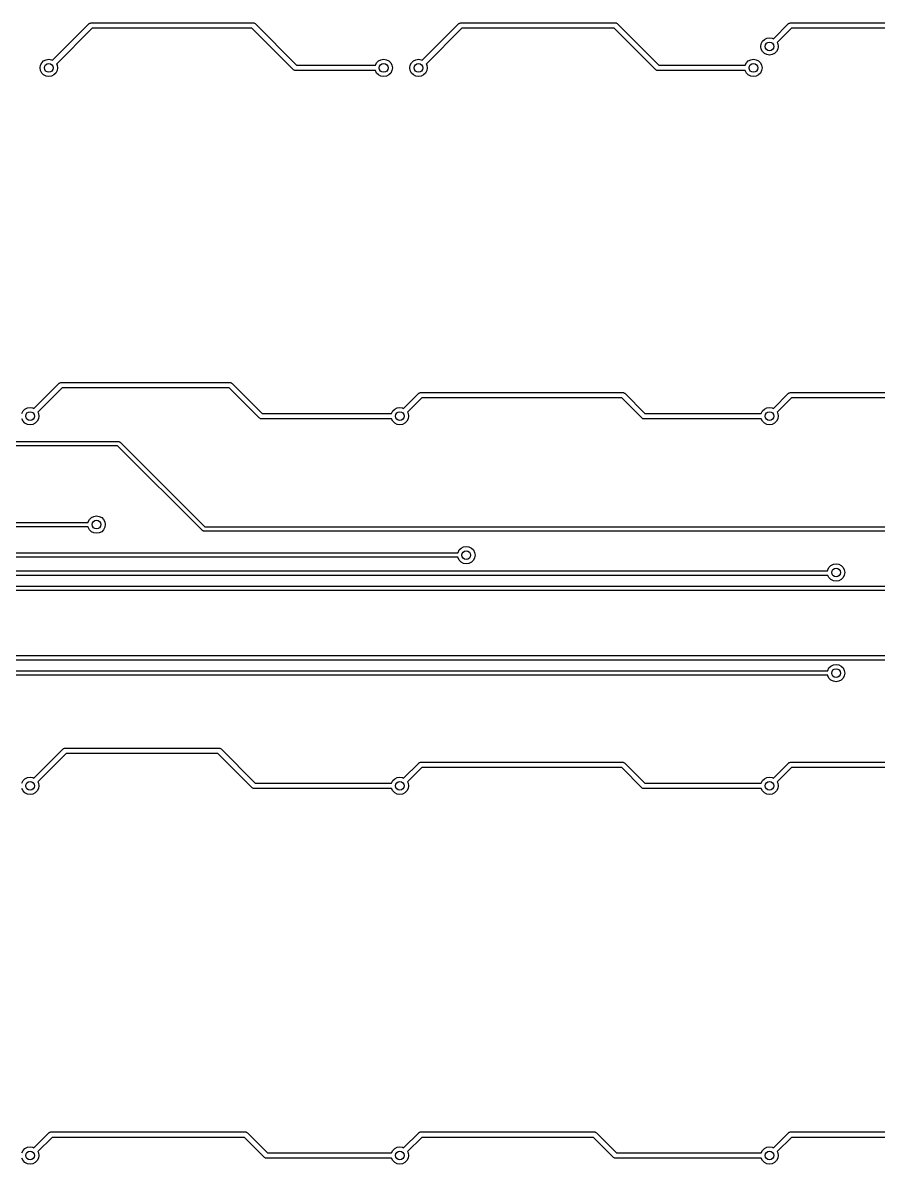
# Model space of a CAD drawing. Extents: x 3.47 to 9.53, y -3.06 to -0.6.
# Drawn here: x 5.481 to 7.029, y -3.055 to -0.989 of the extents above; entities that cross this region are included whole.
import ezdxf

# ---------------------------------------------------------------- set-up
doc = ezdxf.new("R2010")
doc.units = 0
doc.header["$MEASUREMENT"] = 0
doc.layers.add('BLACK', color=7, linetype='CONTINUOUS')

msp = doc.modelspace()

# ---------------------------------------------------------------- linework, layer by layer
at = {"layer": 'BLACK', "linetype": 'CONTINUOUS'}
for p, q in [((5.53451, -1.05695), (5.60083, -0.990633)), ((5.60083, -0.990633), (5.60153, -0.990109)), ((5.60153, -0.990109), (5.60165, -0.989972)), ((5.60165, -0.989972), (5.60176, -0.98994)), ((5.60176, -0.98994), (5.60196, -0.989788)), ((5.60196, -0.989788), (5.60315, -0.989533)), ((5.60315, -0.989533), (5.60431, -0.989192)), ((5.60431, -0.989192), (5.89748, -0.989192)), ((5.89748, -0.989192), (5.89835, -0.989317)), ((5.89835, -0.989317), (5.89853, -0.989305)), ((5.89853, -0.989305), (5.89863, -0.989358)), ((5.89863, -0.989358), (5.89888, -0.989394)), ((5.89888, -0.989394), (5.8999, -0.990052)), ((5.8999, -0.990052), (5.90096, -0.990633)), ((5.90096, -0.990633), (5.97628, -1.06594)), ((6.2038, -1.05695), (6.27012, -0.990633)), ((6.27012, -0.990633), (6.27083, -0.990109)), ((6.27083, -0.990109), (6.27094, -0.989972)), ((6.27094, -0.989972), (6.27105, -0.98994)), ((6.27105, -0.98994), (6.27126, -0.989788)), ((6.27126, -0.989788), (6.27244, -0.989533)), ((6.27244, -0.989533), (6.2736, -0.989192)), ((6.2736, -0.989192), (6.5532, -0.989192)), ((6.5532, -0.989192), (6.55407, -0.989317)), ((6.55407, -0.989317), (6.55425, -0.989305)), ((6.55425, -0.989305), (6.55435, -0.989358)), ((6.55435, -0.989358), (6.5546, -0.989394)), ((6.5546, -0.989394), (6.55562, -0.990052)), ((6.55562, -0.990052), (6.55668, -0.990633)), ((6.55668, -0.990633), (6.632, -1.06594)), ((6.8393, -1.01791), (6.86658, -0.990633)), ((6.86658, -0.990633), (6.86728, -0.990109)), ((6.86728, -0.990109), (6.8674, -0.989972)), ((6.8674, -0.989972), (6.8675, -0.98994)), ((6.8675, -0.98994), (6.86771, -0.989788)), ((6.86771, -0.989788), (6.86889, -0.989533)), ((6.86889, -0.989533), (6.87006, -0.989192)), ((6.87006, -0.989192), (7.11226, -0.989192)), ((5.60635, -0.999034), (5.54147, -1.06391)), ((5.89545, -0.999034), (5.60635, -0.999034)), ((5.97076, -1.07435), (5.89545, -0.999034)), ((6.27564, -0.999034), (6.21076, -1.06391)), ((6.55117, -0.999034), (6.27564, -0.999034)), ((6.62648, -1.07435), (6.55117, -0.999034)), ((6.8721, -0.999034), (6.84626, -1.02487)), ((7.11022, -0.999034), (6.8721, -0.999034)), ((6.8166, -1.03182), (6.81737, -1.02696)), ((6.81737, -1.03669), (6.8166, -1.03182)), ((6.81737, -1.02696), (6.81961, -1.02257)), ((6.81961, -1.02257), (6.82309, -1.01908)), ((6.82309, -1.01908), (6.82748, -1.01685)), ((6.82748, -1.01685), (6.83235, -1.01608)), ((6.83235, -1.01608), (6.83721, -1.01685)), ((6.83721, -1.01685), (6.8393, -1.01791)), ((6.84626, -1.02487), (6.84732, -1.02696)), ((6.84732, -1.02696), (6.84809, -1.03182)), ((6.84809, -1.03182), (6.84732, -1.03669)), ((6.81961, -1.04108), (6.81737, -1.03669)), ((6.82309, -1.04456), (6.81961, -1.04108)), ((6.82748, -1.0468), (6.82309, -1.04456)), ((6.83235, -1.04757), (6.82748, -1.0468)), ((6.83721, -1.0468), (6.83235, -1.04757)), ((6.8416, -1.04456), (6.83721, -1.0468)), ((6.84509, -1.04108), (6.8416, -1.04456)), ((6.84732, -1.03669), (6.84509, -1.04108)), ((5.51181, -1.07087), (5.51258, -1.066)), ((5.51258, -1.07573), (5.51181, -1.07087)), ((5.51258, -1.066), (5.51482, -1.06161)), ((5.51482, -1.06161), (5.5183, -1.05813)), ((5.5183, -1.05813), (5.52269, -1.05589)), ((5.52269, -1.05589), (5.52756, -1.05512)), ((5.52756, -1.05512), (5.53243, -1.05589)), ((5.53243, -1.05589), (5.53451, -1.05695)), ((5.54147, -1.06391), (5.54254, -1.066)), ((5.54254, -1.066), (5.54331, -1.07087)), ((5.54331, -1.07087), (5.54254, -1.07573)), ((5.97182, -1.07493), (5.97076, -1.07435)), ((5.97628, -1.06594), (6.11891, -1.06594)), ((6.11891, -1.06594), (6.12112, -1.06161)), ((6.12112, -1.06161), (6.1246, -1.05813)), ((6.1246, -1.05813), (6.12899, -1.05589)), ((6.12899, -1.05589), (6.13386, -1.05512)), ((6.13386, -1.05512), (6.13872, -1.05589)), ((6.13872, -1.05589), (6.14311, -1.05813)), ((6.14311, -1.05813), (6.1466, -1.06161)), ((6.1466, -1.06161), (6.14884, -1.066)), ((6.14884, -1.066), (6.14961, -1.07087)), ((6.14961, -1.07087), (6.14884, -1.07573)), ((6.1811, -1.07087), (6.18187, -1.066)), ((6.18187, -1.07573), (6.1811, -1.07087)), ((6.18187, -1.066), (6.18411, -1.06161)), ((6.18411, -1.06161), (6.18759, -1.05813)), ((6.18759, -1.05813), (6.19198, -1.05589)), ((6.19198, -1.05589), (6.19685, -1.05512)), ((6.19685, -1.05512), (6.20172, -1.05589)), ((6.20172, -1.05589), (6.2038, -1.05695)), ((6.21076, -1.06391), (6.21183, -1.066)), ((6.21183, -1.066), (6.2126, -1.07087)), ((6.2126, -1.07087), (6.21183, -1.07573)), ((6.62754, -1.07493), (6.62648, -1.07435)), ((6.632, -1.06594), (6.7882, -1.06594)), ((6.7882, -1.06594), (6.79041, -1.06161)), ((6.79041, -1.06161), (6.79389, -1.05813)), ((6.79389, -1.05813), (6.79828, -1.05589)), ((6.79828, -1.05589), (6.80315, -1.05512)), ((6.80315, -1.05512), (6.80802, -1.05589)), ((6.80802, -1.05589), (6.81241, -1.05813)), ((6.81241, -1.05813), (6.81589, -1.06161)), ((6.81589, -1.06161), (6.81813, -1.066)), ((6.81813, -1.066), (6.8189, -1.07087)), ((6.8189, -1.07087), (6.81813, -1.07573)), ((5.51482, -1.08012), (5.51258, -1.07573)), ((5.5183, -1.08361), (5.51482, -1.08012)), ((5.52269, -1.08584), (5.5183, -1.08361)), ((5.52756, -1.08661), (5.52269, -1.08584)), ((5.53243, -1.08584), (5.52756, -1.08661)), ((5.53682, -1.08361), (5.53243, -1.08584)), ((5.5403, -1.08012), (5.53682, -1.08361)), ((5.54254, -1.07573), (5.5403, -1.08012)), ((5.97284, -1.07558), (5.97182, -1.07493)), ((5.97309, -1.07562), (5.97284, -1.07558)), ((5.97319, -1.07567), (5.97309, -1.07562)), ((5.97337, -1.07566), (5.97319, -1.07567)), ((5.97424, -1.07579), (5.97337, -1.07566)), ((6.11891, -1.07579), (5.97424, -1.07579)), ((6.12112, -1.08012), (6.11891, -1.07579)), ((6.1246, -1.08361), (6.12112, -1.08012)), ((6.12899, -1.08584), (6.1246, -1.08361)), ((6.13386, -1.08661), (6.12899, -1.08584)), ((6.13872, -1.08584), (6.13386, -1.08661)), ((6.14311, -1.08361), (6.13872, -1.08584)), ((6.1466, -1.08012), (6.14311, -1.08361)), ((6.14884, -1.07573), (6.1466, -1.08012)), ((6.18411, -1.08012), (6.18187, -1.07573)), ((6.18759, -1.08361), (6.18411, -1.08012)), ((6.19198, -1.08584), (6.18759, -1.08361)), ((6.19685, -1.08661), (6.19198, -1.08584)), ((6.20172, -1.08584), (6.19685, -1.08661)), ((6.20611, -1.08361), (6.20172, -1.08584)), ((6.20959, -1.08012), (6.20611, -1.08361)), ((6.21183, -1.07573), (6.20959, -1.08012)), ((6.62856, -1.07558), (6.62754, -1.07493)), ((6.62881, -1.07562), (6.62856, -1.07558)), ((6.62891, -1.07567), (6.62881, -1.07562)), ((6.62909, -1.07566), (6.62891, -1.07567)), ((6.62996, -1.07579), (6.62909, -1.07566)), ((6.7882, -1.07579), (6.62996, -1.07579)), ((6.79041, -1.08012), (6.7882, -1.07579)), ((6.79389, -1.08361), (6.79041, -1.08012)), ((6.79828, -1.08584), (6.79389, -1.08361)), ((6.80315, -1.08661), (6.79828, -1.08584)), ((6.80802, -1.08584), (6.80315, -1.08661)), ((6.81241, -1.08361), (6.80802, -1.08584)), ((6.81589, -1.08012), (6.81241, -1.08361)), ((6.81813, -1.07573), (6.81589, -1.08012)), ((5.50072, -1.6872), (5.54606, -1.64186)), ((5.55158, -1.65026), (5.50768, -1.69416)), ((5.54606, -1.64186), (5.54676, -1.64134)), ((5.54676, -1.64134), (5.54688, -1.6412)), ((5.54688, -1.6412), (5.54699, -1.64117)), ((5.54699, -1.64117), (5.54719, -1.64102)), ((5.54719, -1.64102), (5.54837, -1.64076)), ((5.54837, -1.64076), (5.54954, -1.64042)), ((5.54954, -1.64042), (5.8563, -1.64042)), ((5.85426, -1.65026), (5.55158, -1.65026)), ((5.90859, -1.70459), (5.85426, -1.65026)), ((5.8563, -1.64042), (5.85716, -1.64054)), ((5.85716, -1.64054), (5.85734, -1.64053)), ((5.85734, -1.64053), (5.85744, -1.64059)), ((5.85744, -1.64059), (5.85769, -1.64062)), ((5.85769, -1.64062), (5.85871, -1.64128)), ((5.85871, -1.64128), (5.85978, -1.64186)), ((5.85978, -1.64186), (5.91411, -1.69619)), ((6.17001, -1.6872), (6.19729, -1.65992)), ((6.2028, -1.66833), (6.17697, -1.69416)), ((6.19729, -1.65992), (6.19799, -1.6594)), ((6.19799, -1.6594), (6.19811, -1.65926)), ((6.19811, -1.65926), (6.19821, -1.65923)), ((6.19821, -1.65923), (6.19842, -1.65908)), ((6.19842, -1.65908), (6.1996, -1.65882)), ((6.1996, -1.65882), (6.20077, -1.65848)), ((6.20077, -1.65848), (6.56677, -1.65848)), ((6.56474, -1.66833), (6.2028, -1.66833)), ((6.60101, -1.70459), (6.56474, -1.66833)), ((6.56677, -1.65848), (6.56764, -1.65861)), ((6.56764, -1.65861), (6.56782, -1.6586)), ((6.56782, -1.6586), (6.56792, -1.65865)), ((6.56792, -1.65865), (6.56817, -1.65869)), ((6.56817, -1.65869), (6.56919, -1.65934)), ((6.56919, -1.65934), (6.57025, -1.65992)), ((6.57025, -1.65992), (6.60652, -1.69619)), ((6.8393, -1.6872), (6.86658, -1.65992)), ((6.8721, -1.66833), (6.84626, -1.69416)), ((6.86658, -1.65992), (6.86728, -1.6594)), ((6.86728, -1.6594), (6.8674, -1.65926)), ((6.8674, -1.65926), (6.8675, -1.65923)), ((6.8675, -1.65923), (6.86771, -1.65908)), ((6.86771, -1.65908), (6.86889, -1.65882)), ((6.86889, -1.65882), (6.87006, -1.65848)), ((6.87006, -1.65848), (7.23607, -1.65848)), ((7.23403, -1.66833), (6.8721, -1.66833)), ((5.47881, -1.69619), (5.48102, -1.69186)), ((5.48102, -1.69186), (5.48451, -1.68837)), ((5.48451, -1.68837), (5.4889, -1.68614)), ((5.4889, -1.68614), (5.49376, -1.68537)), ((5.49376, -1.68537), (5.49863, -1.68614)), ((5.49863, -1.68614), (5.50072, -1.6872)), ((5.50768, -1.69416), (5.50874, -1.69625)), ((6.14811, -1.69619), (6.15031, -1.69186)), ((6.15031, -1.69186), (6.1538, -1.68837)), ((6.1538, -1.68837), (6.15819, -1.68614)), ((6.15819, -1.68614), (6.16305, -1.68537)), ((6.16305, -1.68537), (6.16792, -1.68614)), ((6.16792, -1.68614), (6.17001, -1.6872)), ((6.17697, -1.69416), (6.17803, -1.69625)), ((6.8174, -1.69619), (6.81961, -1.69186)), ((6.81961, -1.69186), (6.82309, -1.68837)), ((6.82309, -1.68837), (6.82748, -1.68614)), ((6.82748, -1.68614), (6.83235, -1.68537)), ((6.83235, -1.68537), (6.83721, -1.68614)), ((6.83721, -1.68614), (6.8393, -1.6872)), ((6.84626, -1.69416), (6.84732, -1.69625)), ((5.48102, -1.71037), (5.47881, -1.70604)), ((5.48451, -1.71386), (5.48102, -1.71037)), ((5.4889, -1.71609), (5.48451, -1.71386)), ((5.50302, -1.71386), (5.49863, -1.71609)), ((5.5065, -1.71037), (5.50302, -1.71386)), ((5.50874, -1.70598), (5.5065, -1.71037)), ((5.50874, -1.69625), (5.50951, -1.70111)), ((5.50951, -1.70111), (5.50874, -1.70598)), ((5.90965, -1.70518), (5.90859, -1.70459)), ((5.91067, -1.70583), (5.90965, -1.70518)), ((5.91092, -1.70587), (5.91067, -1.70583)), ((5.91102, -1.70592), (5.91092, -1.70587)), ((5.9112, -1.70591), (5.91102, -1.70592)), ((5.91207, -1.70604), (5.9112, -1.70591)), ((6.14811, -1.70604), (5.91207, -1.70604)), ((5.91411, -1.69619), (6.14811, -1.69619)), ((6.15031, -1.71037), (6.14811, -1.70604)), ((6.1538, -1.71386), (6.15031, -1.71037)), ((6.15819, -1.71609), (6.1538, -1.71386)), ((6.17231, -1.71386), (6.16792, -1.71609)), ((6.1758, -1.71037), (6.17231, -1.71386)), ((6.17803, -1.70598), (6.1758, -1.71037)), ((6.17803, -1.69625), (6.1788, -1.70111)), ((6.1788, -1.70111), (6.17803, -1.70598)), ((6.60207, -1.70518), (6.60101, -1.70459)), ((6.60309, -1.70583), (6.60207, -1.70518)), ((6.60334, -1.70587), (6.60309, -1.70583)), ((6.60344, -1.70592), (6.60334, -1.70587)), ((6.60362, -1.70591), (6.60344, -1.70592)), ((6.60449, -1.70604), (6.60362, -1.70591)), ((6.8174, -1.70604), (6.60449, -1.70604)), ((6.60652, -1.69619), (6.8174, -1.69619)), ((6.81961, -1.71037), (6.8174, -1.70604)), ((6.82309, -1.71386), (6.81961, -1.71037)), ((6.82748, -1.71609), (6.82309, -1.71386)), ((6.8416, -1.71386), (6.83721, -1.71609)), ((6.84509, -1.71037), (6.8416, -1.71386)), ((6.84732, -1.70598), (6.84509, -1.71037)), ((6.84732, -1.69625), (6.84809, -1.70111)), ((6.84809, -1.70111), (6.84732, -1.70598)), ((5.49376, -1.71686), (5.4889, -1.71609)), ((5.49863, -1.71609), (5.49376, -1.71686)), ((6.16305, -1.71686), (6.15819, -1.71609)), ((6.16792, -1.71609), (6.16305, -1.71686)), ((6.83235, -1.71686), (6.82748, -1.71609)), ((6.83721, -1.71609), (6.83235, -1.71686)), ((5.24051, -1.74707), (5.65393, -1.74707)), ((5.6523, -1.75494), (5.24214, -1.75494)), ((5.80565, -1.9083), (5.6523, -1.75494)), ((5.65393, -1.74707), (5.65423, -1.74716)), ((5.65423, -1.74716), (5.65454, -1.74711)), ((5.65454, -1.74711), (5.65537, -1.74753)), ((5.65537, -1.74753), (5.65624, -1.74782)), ((5.65624, -1.74782), (5.65643, -1.74807)), ((5.65643, -1.74807), (5.65671, -1.74822)), ((5.65671, -1.74822), (5.81007, -1.90157)), ((4.21423, -1.8937), (5.59905, -1.8937)), ((5.59905, -1.8937), (5.5992, -1.89277)), ((5.5992, -1.89277), (5.60143, -1.88838)), ((5.60143, -1.88838), (5.60492, -1.8849)), ((5.60492, -1.8849), (5.60931, -1.88266)), ((5.60931, -1.88266), (5.61417, -1.88189)), ((5.61417, -1.88189), (5.61904, -1.88266)), ((5.61904, -1.88266), (5.62343, -1.8849)), ((5.62343, -1.8849), (5.62691, -1.88838)), ((5.62691, -1.88838), (5.62915, -1.89277)), ((5.62915, -1.89277), (5.62992, -1.89764)), ((5.62992, -1.89764), (5.62915, -1.9025)), ((5.59905, -1.90157), (4.2126, -1.90157)), ((5.5992, -1.9025), (5.59905, -1.90157)), ((5.60143, -1.90689), (5.5992, -1.9025)), ((5.60492, -1.91038), (5.60143, -1.90689)), ((5.60931, -1.91262), (5.60492, -1.91038)), ((5.61417, -1.91339), (5.60931, -1.91262)), ((5.61904, -1.91262), (5.61417, -1.91339)), ((5.62343, -1.91038), (5.61904, -1.91262)), ((5.62691, -1.90689), (5.62343, -1.91038)), ((5.62915, -1.9025), (5.62691, -1.90689)), ((5.80594, -1.90844), (5.80565, -1.9083)), ((5.80612, -1.9087), (5.80594, -1.90844)), ((5.807, -1.90898), (5.80612, -1.9087)), ((5.80782, -1.9094), (5.807, -1.90898)), ((5.80814, -1.90935), (5.80782, -1.9094)), ((5.80844, -1.90945), (5.80814, -1.90935)), ((8.88681, -1.90945), (5.80844, -1.90945)), ((5.81007, -1.90157), (8.88518, -1.90157)), ((6.27072, -1.9435), (6.27421, -1.94002)), ((6.27421, -1.94002), (6.2786, -1.93778)), ((6.2786, -1.93778), (6.28346, -1.93701)), ((6.28346, -1.93701), (6.28833, -1.93778)), ((6.28833, -1.93778), (6.29272, -1.94002)), ((6.29272, -1.94002), (6.2962, -1.9435)), ((4.5039, -1.94878), (6.26835, -1.94878)), ((6.26833, -1.95665), (4.50398, -1.95665)), ((6.26849, -1.95762), (6.26833, -1.95665)), ((6.26835, -1.94878), (6.26849, -1.94789)), ((6.26849, -1.94789), (6.27072, -1.9435)), ((6.27072, -1.96201), (6.26849, -1.95762)), ((6.27421, -1.9655), (6.27072, -1.96201)), ((6.2962, -1.96201), (6.29272, -1.9655)), ((6.2962, -1.9435), (6.29844, -1.94789)), ((6.29844, -1.95762), (6.2962, -1.96201)), ((6.29844, -1.94789), (6.29921, -1.95276)), ((6.29921, -1.95276), (6.29844, -1.95762)), ((4.50152, -1.98156), (6.93743, -1.98156)), ((6.2786, -1.96773), (6.27421, -1.9655)), ((6.28346, -1.9685), (6.2786, -1.96773)), ((6.28833, -1.96773), (6.28346, -1.9685)), ((6.29272, -1.9655), (6.28833, -1.96773)), ((6.93743, -1.98156), (6.93778, -1.97939)), ((6.93778, -1.97939), (6.94002, -1.975)), ((6.94002, -1.975), (6.9435, -1.97151)), ((6.9435, -1.97151), (6.94789, -1.96927)), ((6.94789, -1.96927), (6.95276, -1.9685)), ((6.95276, -1.9685), (6.95762, -1.96927)), ((6.95762, -1.96927), (6.96201, -1.97151)), ((6.96201, -1.97151), (6.9655, -1.975)), ((6.9655, -1.975), (6.96773, -1.97939)), ((6.96773, -1.97939), (6.9685, -1.98425)), ((6.93794, -1.98943), (4.50152, -1.98943)), ((6.94002, -1.99351), (6.93794, -1.98943)), ((6.9435, -1.99699), (6.94002, -1.99351)), ((6.94789, -1.99923), (6.9435, -1.99699)), ((6.95276, -2), (6.94789, -1.99923)), ((6.95762, -1.99923), (6.95276, -2)), ((6.96201, -1.99699), (6.95762, -1.99923)), ((6.9655, -1.99351), (6.96201, -1.99699)), ((6.96773, -1.98912), (6.9655, -1.99351)), ((6.9685, -1.98425), (6.96773, -1.98912)), ((4.53284, -2.0091), (7.61146, -2.0091)), ((7.60798, -2.01697), (4.53284, -2.01697)), ((8.26216, -2.14273), (5.03906, -2.14273)), ((5.04069, -2.13486), (8.26379, -2.13486)), ((5.04034, -2.1624), (6.93763, -2.1624)), ((6.93763, -2.1624), (6.93778, -2.16147)), ((6.93778, -2.16147), (6.94001, -2.15708)), ((6.94001, -2.15708), (6.9435, -2.1536)), ((6.9435, -2.1536), (6.94789, -2.15136)), ((6.94789, -2.15136), (6.95275, -2.15059)), ((6.95275, -2.15059), (6.95762, -2.15136)), ((6.95762, -2.15136), (6.96201, -2.1536)), ((6.96201, -2.1536), (6.96549, -2.15708)), ((6.96549, -2.15708), (6.96773, -2.16147)), ((6.96773, -2.16147), (6.9685, -2.16634)), ((6.9685, -2.16634), (6.96773, -2.1712)), ((6.93763, -2.17027), (5.03871, -2.17027)), ((6.93778, -2.1712), (6.93763, -2.17027)), ((6.94001, -2.17559), (6.93778, -2.1712)), ((6.9435, -2.17908), (6.94001, -2.17559)), ((6.94789, -2.18132), (6.9435, -2.17908)), ((6.95275, -2.18209), (6.94789, -2.18132)), ((6.95762, -2.18132), (6.95275, -2.18209)), ((6.96201, -2.17908), (6.95762, -2.18132)), ((6.96549, -2.17559), (6.96201, -2.17908)), ((6.96773, -2.1712), (6.96549, -2.17559)), ((5.50072, -2.35649), (5.55359, -2.30362)), ((5.55911, -2.31202), (5.50768, -2.36345)), ((5.55359, -2.30362), (5.55429, -2.3031)), ((5.55429, -2.3031), (5.55441, -2.30296)), ((5.55441, -2.30296), (5.55452, -2.30293)), ((5.55452, -2.30293), (5.55472, -2.30278)), ((5.55472, -2.30278), (5.5559, -2.30252)), ((5.5559, -2.30252), (5.55707, -2.30218)), ((5.55707, -2.30218), (5.83594, -2.30218)), ((5.8339, -2.31202), (5.55911, -2.31202)), ((5.89576, -2.37389), (5.8339, -2.31202)), ((5.83594, -2.30218), (5.83681, -2.30231)), ((5.83681, -2.30231), (5.83699, -2.30229)), ((5.83699, -2.30229), (5.83708, -2.30235)), ((5.83708, -2.30235), (5.83734, -2.30238)), ((5.83734, -2.30238), (5.83835, -2.30304)), ((5.83835, -2.30304), (5.83942, -2.30362)), ((5.83942, -2.30362), (5.90128, -2.36548)), ((6.17001, -2.35649), (6.19729, -2.32922)), ((6.19729, -2.32922), (6.19799, -2.32869)), ((6.19799, -2.32869), (6.19811, -2.32855)), ((6.19811, -2.32855), (6.19821, -2.32852)), ((6.19821, -2.32852), (6.19842, -2.32837)), ((6.19842, -2.32837), (6.1996, -2.32811)), ((6.1996, -2.32811), (6.20077, -2.32777)), ((6.20077, -2.32777), (6.56677, -2.32777)), ((6.56677, -2.32777), (6.56764, -2.3279)), ((6.56764, -2.3279), (6.56782, -2.32789)), ((6.56782, -2.32789), (6.56792, -2.32794)), ((6.56792, -2.32794), (6.56817, -2.32798)), ((6.56817, -2.32798), (6.56919, -2.32863)), ((6.56919, -2.32863), (6.57025, -2.32922)), ((6.57025, -2.32922), (6.60652, -2.36548)), ((6.8393, -2.35649), (6.86658, -2.32922)), ((6.86658, -2.32922), (6.86728, -2.32869)), ((6.86728, -2.32869), (6.8674, -2.32855)), ((6.8674, -2.32855), (6.8675, -2.32852)), ((6.8675, -2.32852), (6.86771, -2.32837)), ((6.86771, -2.32837), (6.86889, -2.32811)), ((6.86889, -2.32811), (6.87006, -2.32777)), ((6.87006, -2.32777), (7.21294, -2.32777)), ((5.48451, -2.35767), (5.4889, -2.35543)), ((5.4889, -2.35543), (5.49376, -2.35466)), ((5.49376, -2.35466), (5.49863, -2.35543)), ((5.49863, -2.35543), (5.50072, -2.35649)), ((6.1538, -2.35767), (6.15819, -2.35543)), ((6.15819, -2.35543), (6.16305, -2.35466)), ((6.16305, -2.35466), (6.16792, -2.35543)), ((6.16792, -2.35543), (6.17001, -2.35649)), ((6.2028, -2.33762), (6.17697, -2.36345)), ((6.56474, -2.33762), (6.2028, -2.33762)), ((6.60101, -2.37389), (6.56474, -2.33762)), ((6.82309, -2.35767), (6.82748, -2.35543)), ((6.82748, -2.35543), (6.83235, -2.35466)), ((6.83235, -2.35466), (6.83721, -2.35543)), ((6.83721, -2.35543), (6.8393, -2.35649)), ((6.8721, -2.33762), (6.84626, -2.36345)), ((7.2109, -2.33762), (6.8721, -2.33762)), ((5.47881, -2.36548), (5.48102, -2.36115)), ((5.48102, -2.37966), (5.47881, -2.37533)), ((5.48102, -2.36115), (5.48451, -2.35767)), ((5.50874, -2.37527), (5.5065, -2.37966)), ((5.50768, -2.36345), (5.50874, -2.36554)), ((5.50874, -2.36554), (5.50951, -2.37041)), ((5.50951, -2.37041), (5.50874, -2.37527)), ((5.89683, -2.37447), (5.89576, -2.37389)), ((5.89784, -2.37512), (5.89683, -2.37447)), ((5.8981, -2.37516), (5.89784, -2.37512)), ((5.89819, -2.37521), (5.8981, -2.37516)), ((5.89837, -2.3752), (5.89819, -2.37521)), ((5.89924, -2.37533), (5.89837, -2.3752)), ((6.14811, -2.37533), (5.89924, -2.37533)), ((5.90128, -2.36548), (6.14811, -2.36548)), ((6.14811, -2.36548), (6.15031, -2.36115)), ((6.15031, -2.37966), (6.14811, -2.37533)), ((6.15031, -2.36115), (6.1538, -2.35767)), ((6.17803, -2.37527), (6.1758, -2.37966)), ((6.17697, -2.36345), (6.17803, -2.36554)), ((6.17803, -2.36554), (6.1788, -2.37041)), ((6.1788, -2.37041), (6.17803, -2.37527)), ((6.60207, -2.37447), (6.60101, -2.37389)), ((6.60309, -2.37512), (6.60207, -2.37447)), ((6.60334, -2.37516), (6.60309, -2.37512)), ((6.60344, -2.37521), (6.60334, -2.37516)), ((6.60362, -2.3752), (6.60344, -2.37521)), ((6.60449, -2.37533), (6.60362, -2.3752)), ((6.8174, -2.37533), (6.60449, -2.37533)), ((6.60652, -2.36548), (6.8174, -2.36548)), ((6.8174, -2.36548), (6.81961, -2.36115)), ((6.81961, -2.37966), (6.8174, -2.37533)), ((6.81961, -2.36115), (6.82309, -2.35767)), ((6.84732, -2.37527), (6.84509, -2.37966)), ((6.84626, -2.36345), (6.84732, -2.36554)), ((6.84732, -2.36554), (6.84809, -2.37041)), ((6.84809, -2.37041), (6.84732, -2.37527)), ((5.48451, -2.38315), (5.48102, -2.37966)), ((5.4889, -2.38538), (5.48451, -2.38315)), ((5.49376, -2.38615), (5.4889, -2.38538)), ((5.49863, -2.38538), (5.49376, -2.38615)), ((5.50302, -2.38315), (5.49863, -2.38538)), ((5.5065, -2.37966), (5.50302, -2.38315)), ((6.1538, -2.38315), (6.15031, -2.37966)), ((6.15819, -2.38538), (6.1538, -2.38315)), ((6.16305, -2.38615), (6.15819, -2.38538)), ((6.16792, -2.38538), (6.16305, -2.38615)), ((6.17231, -2.38315), (6.16792, -2.38538)), ((6.1758, -2.37966), (6.17231, -2.38315)), ((6.82309, -2.38315), (6.81961, -2.37966)), ((6.82748, -2.38538), (6.82309, -2.38315)), ((6.83235, -2.38615), (6.82748, -2.38538)), ((6.83721, -2.38538), (6.83235, -2.38615)), ((6.8416, -2.38315), (6.83721, -2.38538)), ((6.84509, -2.37966), (6.8416, -2.38315)), ((5.50072, -3.02578), (5.52799, -2.99851)), ((5.53351, -3.00691), (5.50768, -3.03274)), ((5.52799, -2.99851), (5.5287, -2.99798)), ((5.5287, -2.99798), (5.52882, -2.99784)), ((5.52882, -2.99784), (5.52892, -2.99781)), ((5.52892, -2.99781), (5.52913, -2.99766)), ((5.52913, -2.99766), (5.53031, -2.99741)), ((5.53031, -2.99741), (5.53147, -2.99706)), ((5.53147, -2.99706), (5.88391, -2.99706)), ((5.88187, -3.00691), (5.53351, -3.00691)), ((5.91814, -3.04318), (5.88187, -3.00691)), ((5.88391, -2.99706), (5.88478, -2.99719)), ((5.88478, -2.99719), (5.88496, -2.99718)), ((5.88496, -2.99718), (5.88506, -2.99723)), ((5.88506, -2.99723), (5.88531, -2.99727)), ((5.88531, -2.99727), (5.88633, -2.99792)), ((5.88633, -2.99792), (5.88739, -2.99851)), ((5.88739, -2.99851), (5.92366, -3.03478)), ((6.17001, -3.02578), (6.19729, -2.99851)), ((6.2028, -3.00691), (6.17697, -3.03274)), ((6.19729, -2.99851), (6.19799, -2.99798)), ((6.19799, -2.99798), (6.19811, -2.99784)), ((6.19811, -2.99784), (6.19821, -2.99781)), ((6.19821, -2.99781), (6.19842, -2.99766)), ((6.19842, -2.99766), (6.1996, -2.99741)), ((6.1996, -2.99741), (6.20077, -2.99706)), ((6.20077, -2.99706), (6.51576, -2.99706)), ((6.51373, -3.00691), (6.2028, -3.00691)), ((6.54999, -3.04318), (6.51373, -3.00691)), ((6.51576, -2.99706), (6.51663, -2.99719)), ((6.51663, -2.99719), (6.51681, -2.99718)), ((6.51681, -2.99718), (6.51691, -2.99723)), ((6.51691, -2.99723), (6.51716, -2.99727)), ((6.51716, -2.99727), (6.51818, -2.99792)), ((6.51818, -2.99792), (6.51924, -2.99851)), ((6.51924, -2.99851), (6.55551, -3.03478)), ((6.8393, -3.02578), (6.86658, -2.99851)), ((6.8721, -3.00691), (6.84626, -3.03274)), ((6.86658, -2.99851), (6.86728, -2.99798)), ((6.86728, -2.99798), (6.8674, -2.99784)), ((6.8674, -2.99784), (6.8675, -2.99781)), ((6.8675, -2.99781), (6.86771, -2.99766)), ((6.86771, -2.99766), (6.86889, -2.99741)), ((6.86889, -2.99741), (6.87006, -2.99706)), ((6.87006, -2.99706), (7.23607, -2.99706)), ((7.23403, -3.00691), (6.8721, -3.00691)), ((5.47881, -3.03478), (5.48102, -3.03044)), ((5.48102, -3.03044), (5.48451, -3.02696)), ((5.48451, -3.02696), (5.4889, -3.02472)), ((5.4889, -3.02472), (5.49376, -3.02395)), ((5.49376, -3.02395), (5.49863, -3.02472)), ((5.49863, -3.02472), (5.50072, -3.02578)), ((5.50768, -3.03274), (5.50874, -3.03483)), ((5.50874, -3.03483), (5.50951, -3.0397)), ((5.92366, -3.03478), (6.14811, -3.03478)), ((6.14811, -3.03478), (6.15031, -3.03044)), ((6.15031, -3.03044), (6.1538, -3.02696)), ((6.1538, -3.02696), (6.15819, -3.02472)), ((6.15819, -3.02472), (6.16305, -3.02395)), ((6.16305, -3.02395), (6.16792, -3.02472)), ((6.16792, -3.02472), (6.17001, -3.02578)), ((6.17697, -3.03274), (6.17803, -3.03483)), ((6.17803, -3.03483), (6.1788, -3.0397)), ((6.55551, -3.03478), (6.8174, -3.03478)), ((6.8174, -3.03478), (6.81961, -3.03044)), ((6.81961, -3.03044), (6.82309, -3.02696)), ((6.82309, -3.02696), (6.82748, -3.02472)), ((6.82748, -3.02472), (6.83235, -3.02395)), ((6.83235, -3.02395), (6.83721, -3.02472)), ((6.83721, -3.02472), (6.8393, -3.02578)), ((6.84626, -3.03274), (6.84732, -3.03483)), ((6.84732, -3.03483), (6.84809, -3.0397)), ((5.48102, -3.04895), (5.47881, -3.04462)), ((5.48451, -3.05244), (5.48102, -3.04895)), ((5.4889, -3.05467), (5.48451, -3.05244)), ((5.49376, -3.05544), (5.4889, -3.05467)), ((5.49863, -3.05467), (5.49376, -3.05544)), ((5.50302, -3.05244), (5.49863, -3.05467)), ((5.5065, -3.04895), (5.50302, -3.05244)), ((5.50874, -3.04456), (5.5065, -3.04895)), ((5.50951, -3.0397), (5.50874, -3.04456)), ((5.91921, -3.04376), (5.91814, -3.04318)), ((5.92023, -3.04442), (5.91921, -3.04376)), ((5.92048, -3.04445), (5.92023, -3.04442)), ((5.92058, -3.04451), (5.92048, -3.04445)), ((5.92076, -3.04449), (5.92058, -3.04451)), ((5.92162, -3.04462), (5.92076, -3.04449)), ((6.14811, -3.04462), (5.92162, -3.04462)), ((6.15031, -3.04895), (6.14811, -3.04462)), ((6.1538, -3.05244), (6.15031, -3.04895)), ((6.15819, -3.05467), (6.1538, -3.05244)), ((6.16305, -3.05544), (6.15819, -3.05467)), ((6.16792, -3.05467), (6.16305, -3.05544)), ((6.17231, -3.05244), (6.16792, -3.05467)), ((6.1758, -3.04895), (6.17231, -3.05244)), ((6.17803, -3.04456), (6.1758, -3.04895)), ((6.1788, -3.0397), (6.17803, -3.04456)), ((6.55106, -3.04376), (6.54999, -3.04318)), ((6.55208, -3.04442), (6.55106, -3.04376)), ((6.55233, -3.04445), (6.55208, -3.04442)), ((6.55243, -3.04451), (6.55233, -3.04445)), ((6.55261, -3.04449), (6.55243, -3.04451)), ((6.55347, -3.04462), (6.55261, -3.04449)), ((6.8174, -3.04462), (6.55347, -3.04462)), ((6.81961, -3.04895), (6.8174, -3.04462)), ((6.82309, -3.05244), (6.81961, -3.04895)), ((6.82748, -3.05467), (6.82309, -3.05244)), ((6.83235, -3.05544), (6.82748, -3.05467)), ((6.83721, -3.05467), (6.83235, -3.05544)), ((6.8416, -3.05244), (6.83721, -3.05467)), ((6.84509, -3.04895), (6.8416, -3.05244)), ((6.84732, -3.04456), (6.84509, -3.04895)), ((6.84809, -3.0397), (6.84732, -3.04456))]:
    msp.add_line(p, q, dxfattribs=at)
at = {"layer": 'BLACK'}
for centre in [(6.83235, -1.03182), (5.52756, -1.07087), (6.13386, -1.07087), (6.19685, -1.07087), (6.80315, -1.07087), (5.49376, -1.70111), (6.16305, -1.70111), (6.83235, -1.70111), (5.61417, -1.89764), (6.28346, -1.95276), (6.95276, -1.98425), (6.95275, -2.16634), (5.49376, -2.37041), (6.16305, -2.37041), (6.83235, -2.37041), (5.49376, -3.0397), (6.16305, -3.0397), (6.83235, -3.0397)]:
    msp.add_circle(centre, 0.007874, dxfattribs=at)

doc.saveas('drawing.dxf')
